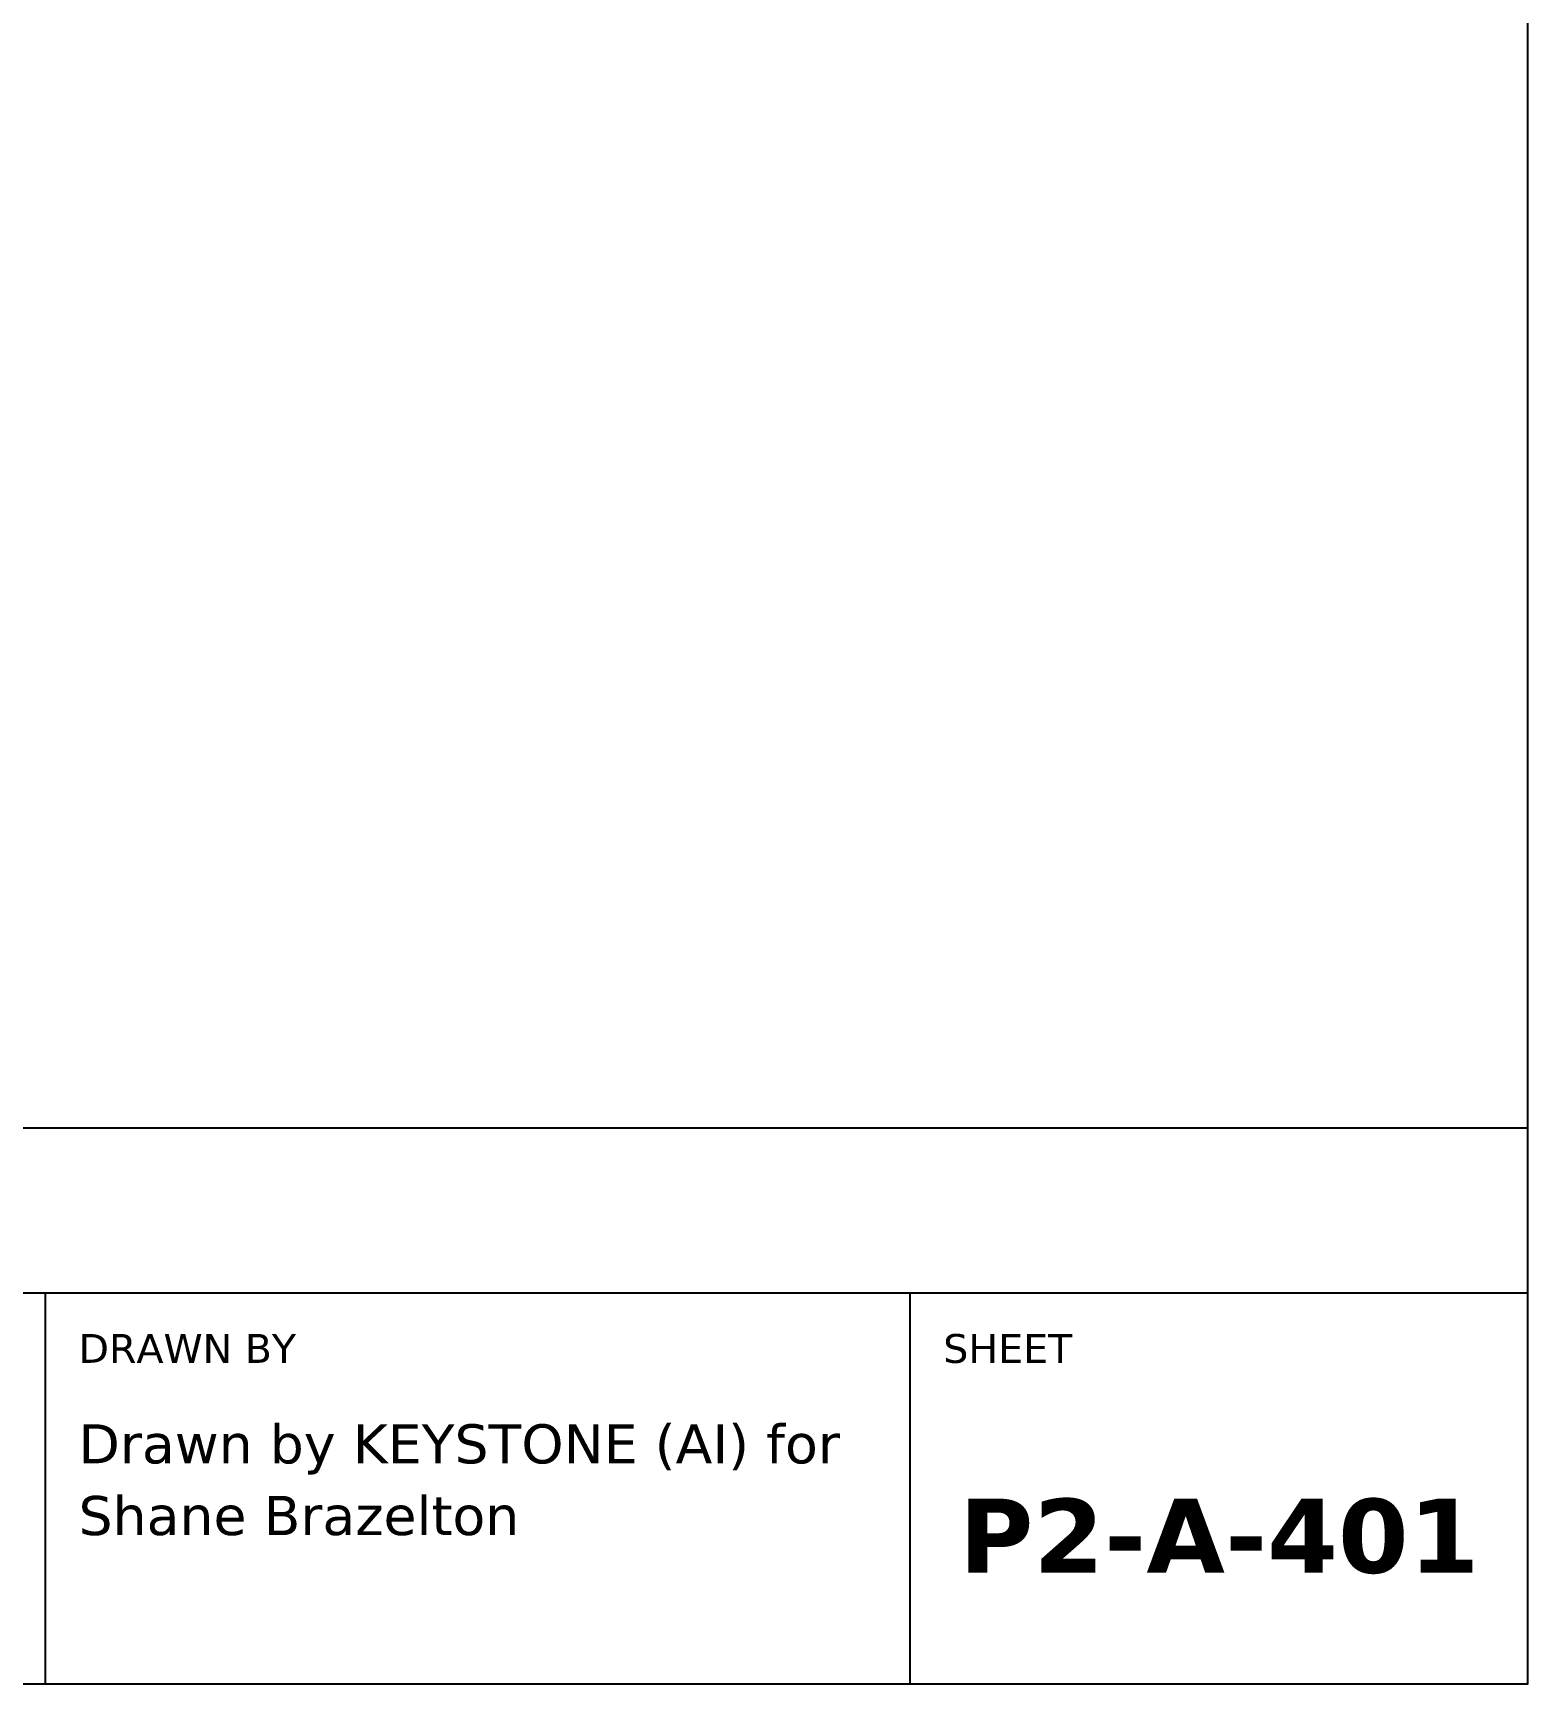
# Model space of a CAD drawing. Header units: inches. Extents: x 0.5 to 16.5, y 0.5 to 10.5.
# Drawn here: x 12.869 to 16.5, y 0.5 to 4.51 of the extents above; entities that cross this region are included whole.
import ezdxf
from ezdxf.enums import TextEntityAlignment as Align

# ---------------------------------------------------------------- set-up
doc = ezdxf.new("R2010")
doc.units = ezdxf.units.IN
doc.header["$MEASUREMENT"] = 0
doc.layers.add('G-ANNO-TTLB', color=7, linetype='Continuous')
doc.styles.add('KS-BOLD', font='DejaVuSans-Bold.ttf')
doc.styles.add('KS-REG', font='DejaVuSans.ttf')

msp = doc.modelspace()

# ---------------------------------------------------------------- linework, layer by layer
at = {"layer": 'G-ANNO-TTLB'}
for p, q in [((0.5, 1.45), (16.5, 1.45)), ((12.9, 0.5), (12.9, 1.45)), ((15, 0.5), (15, 1.45))]:
    msp.add_line(p, q, dxfattribs=at)
for points in [[(0.5, 0.5), (16.5, 0.5), (16.5, 10.5), (0.5, 10.5)], [(0.5, 1.45), (16.5, 1.45), (16.5, 1.85), (0.5, 1.85)]]:
    msp.add_lwpolyline(points, close=True, dxfattribs=at)

# ---------------------------------------------------------------- texts
at = {"layer": 'G-ANNO-TTLB', "style": 'KS-REG'}
for s, height, p in [('DRAWN BY', 0.07, (12.98, 1.28)), ('SHEET', 0.07, (15.08, 1.28)), ('Drawn by KEYSTONE (AI) for', 0.095, (12.98, 1.0358)), ('Shane Brazelton', 0.095, (12.98, 0.8617))]:
    msp.add_text(s, height=height, dxfattribs=at).set_placement(p)
at = {"layer": 'G-ANNO-TTLB', "style": 'KS-BOLD'}
msp.add_text('P2-A-401', height=0.18, dxfattribs=at).set_placement((15.75, 0.77), align=Align.CENTER)

doc.saveas('drawing.dxf')
